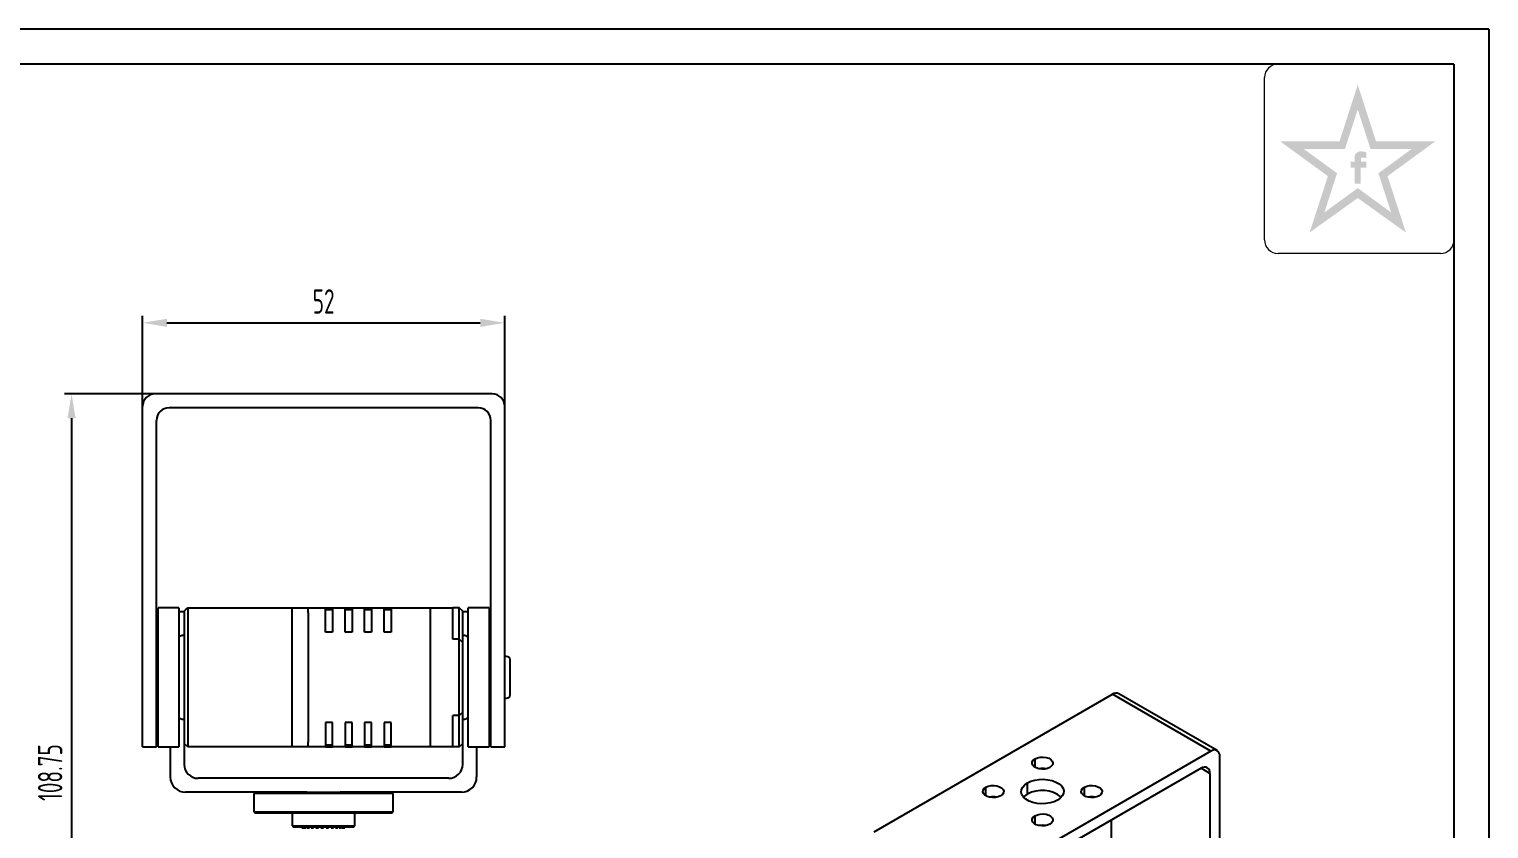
# Model space of a CAD drawing. Header units: inches. Extents: x -25 to 395, y -5 to 292.
# Drawn here: x 185.4 to 395, y 177.2 to 292 of the extents above; entities that cross this region are included whole.
import ezdxf

# ---------------------------------------------------------------- set-up
doc = ezdxf.new("R2010")
doc.units = ezdxf.units.IN
doc.header["$MEASUREMENT"] = 0
for name, color, linetype in [('1轮廓实线层', 7, 'Continuous'), ('2细线层', 4, 'Continuous'), ('6文字层', 3, 'Continuous'), ('7标注层', 4, 'Continuous'), ('图框层', 7, 'Continuous')]:
    doc.layers.add(name, color=color, linetype=linetype)
doc.styles.add('PC_TEXTSTYLE', font='ISOCP.SHX', dxfattribs={"width": 0.707, "bigfont": 'GBCBIG.SHX'})
doc.dimstyles.new('GB_LINEAR', dxfattribs={"dimtxt": 3.5, "dimasz": 3.5, "dimexe": 1, "dimexo": 0, "dimgap": 1.5, "dimtad": 1, "dimdsep": 46, "dimtxsty": 'PC_TEXTSTYLE', "dimcen": 0, "dimclrd": 256, "dimclrt": 3, "dimadec": 0, "dimazin": 2, "dimtp": 0.1, "dimtm": 0.1, "dimtfac": 0.71, "dimtdec": 3, "dimtmove": 0, "dimatfit": 3, "dimfxl": 1, "dimtfill": 1, "dimarcsym": 0})

# ---------------------------------------------------------------- blocks, each defined once
blk = doc.blocks.new('ZwmFrameMain_A3^_^无分区图框^_^landscape')
at = {"layer": '1轮廓实线层'}
for q in [(0, 287), (390, 0)]:
    blk.add_line((390, 287), q, dxfattribs=at)
at = {"layer": '2细线层'}
for q in [(-25, 292), (395, -5)]:
    blk.add_line((395, 292), q, dxfattribs=at)
blk = doc.blocks.new('*D29')
at = {"layer": '7标注层', "color": 0, "lineweight": -2}
for p, q in [((203.47, 239.64), (190.47, 239.64)), ((217.65, 130.89), (190.47, 130.89))]:
    blk.add_line(p, q, dxfattribs=at)
at = {"layer": '7标注层', "lineweight": -2}
blk.add_line((191.47, 236.14), (191.47, 134.39), dxfattribs=at)
at = {"layer": '7标注层'}
for points in [[(192.05, 236.14), (190.89, 236.14), (191.47, 239.64)], [(190.89, 134.39), (192.05, 134.39), (191.47, 130.89)]]:
    blk.add_solid(points, dxfattribs=at)
at = {"layer": 'Defpoints', "color": 0}
for p in [(203.47, 239.64), (191.47, 130.89), (217.65, 130.89)]:
    blk.add_point(p, dxfattribs=at)
at = {"layer": '7标注层', "color": 3, "insert": (188.39, 185.26), "char_height": 3.5, "attachment_point": 5, "rotation": 90, "style": 'PC_TEXTSTYLE', "bg_fill": 3, "box_fill_scale": 1.25, "bg_fill_color": 257, "bg_fill_transparency": 0}
blk.add_mtext('108.75', dxfattribs=at)
blk = doc.blocks.new('*D30')
at = {"layer": '7标注层', "color": 0, "lineweight": -2}
for p, q in [((201.67, 237.84), (201.67, 250.84)), ((253.67, 237.84), (253.67, 250.84))]:
    blk.add_line(p, q, dxfattribs=at)
at = {"layer": '7标注层', "lineweight": -2}
blk.add_line((205.17, 249.84), (250.17, 249.84), dxfattribs=at)
at = {"layer": '7标注层'}
for points in [[(205.17, 250.42), (205.17, 249.25), (201.67, 249.84)], [(250.17, 249.25), (250.17, 250.42), (253.67, 249.84)]]:
    blk.add_solid(points, dxfattribs=at)
at = {"layer": 'Defpoints', "color": 0}
for p in [(253.67, 249.84), (201.67, 237.84), (253.67, 237.84)]:
    blk.add_point(p, dxfattribs=at)
at = {"layer": '7标注层', "color": 3, "insert": (227.67, 252.91), "char_height": 3.5, "attachment_point": 5, "style": 'PC_TEXTSTYLE', "bg_fill": 3, "box_fill_scale": 1.25, "bg_fill_color": 257, "bg_fill_transparency": 0}
blk.add_mtext('52', dxfattribs=at)

msp = doc.modelspace()

# ---------------------------------------------------------------- hatches: boundary and pattern name
at = {"layer": '6文字层', "lineweight": 5}
h = msp.add_hatch(color=2, dxfattribs=at)
edge = h.paths.add_edge_path(flags=0)
edge.add_line((376.617, 272.14), (377.392, 272.14))
edge.add_line((377.392, 272.14), (377.392, 272.976))
edge.add_line((377.392, 272.976), (376.626, 272.976))
edge.add_line((376.626, 272.976), (376.626, 273.384))
edge.add_spline(control_points=[(376.626, 273.384), (376.625, 273.433), (376.623, 273.622), (376.993, 273.563), (377.225, 273.528), (377.356, 273.495), (377.41, 273.481)], knot_values=[0, 0, 0, 0, 1.4943482, 5.8188355, 8.4876202, 10.3632598, 10.3632598, 10.3632598, 10.3632598], degree=3, periodic=0)
edge.add_line((377.41, 273.481), (377.41, 274.336))
edge.add_spline(control_points=[(377.41, 274.336), (377.27, 274.369), (376.931, 274.45), (376.445, 274.491), (375.996, 274.288), (375.769, 274.004), (375.731, 273.789), (375.72, 273.728)], knot_values=[0, 0, 0, 0, 4.9341397, 11.9452686, 16.0265909, 21.3569295, 23.4510995, 23.4510995, 23.4510995, 23.4510995], degree=3, periodic=0)
edge.add_line((375.72, 273.728), (375.72, 272.976))
edge.add_line((375.72, 272.976), (375.159, 272.976))
edge.add_line((375.159, 272.976), (375.159, 272.14))
edge.add_line((375.159, 272.14), (375.726, 272.14))
edge.add_line((375.726, 272.14), (375.726, 269.808))
edge.add_line((375.726, 269.808), (376.617, 269.808))
edge.add_line((376.617, 269.808), (376.617, 272.14))
h.paths.add_polyline_path([(387.31, 275.892), (378.804, 275.892), (376.178, 284.007), (373.551, 275.892), (365.045, 275.892), (371.893, 270.899), (369.267, 262.806), (376.178, 267.755), (383.088, 262.806), (380.462, 270.899)])
h.paths.add_polyline_path([(379.144, 271.314), (380.972, 265.682), (376.178, 269.191), (371.384, 265.682), (373.211, 271.314), (368.402, 274.82), (374.344, 274.82), (376.178, 280.479), (378.011, 274.82), (383.953, 274.82)], flags=16)

# ---------------------------------------------------------------- linework, layer by layer
at = {"color": 7, "linetype": 'Continuous', "lineweight": 25}
for p, q in [((251.871, 239.638), (203.471, 239.638)), ((201.671, 198.938), (201.671, 237.838)), ((249.871, 237.638), (205.471, 237.638)), ((253.671, 198.938), (253.671, 237.838)), ((203.671, 198.938), (203.671, 235.838)), ((251.671, 198.938), (251.671, 235.838)), ((206.896, 208.938), (203.896, 208.938)), ((203.896, 197.277), (203.896, 208.938)), ((206.896, 208.938), (206.896, 197.277)), ((207.646, 208.32), (206.896, 208.32)), ((207.646, 208.438), (207.646, 208.238)), ((207.646, 208.238), (207.646, 189.638)), ((208.146, 208.938), (223.146, 208.938)), ((208.146, 208.238), (208.146, 189.638)), ((223.146, 208.238), (223.146, 208.938)), ((223.146, 208.938), (225.446, 208.938)), ((223.146, 189.638), (223.146, 208.238)), ((225.446, 208.238), (225.446, 208.938)), ((225.446, 208.938), (227.946, 208.938)), ((225.446, 208.238), (225.446, 189.638)), ((227.946, 208.238), (227.946, 208.938)), ((227.946, 208.938), (228.946, 208.938)), ((227.946, 208.688), (228.946, 208.688)), ((227.946, 205.438), (227.946, 208.238)), ((228.946, 208.938), (230.746, 208.938)), ((228.946, 208.938), (228.946, 208.238)), ((228.946, 208.238), (228.946, 205.438)), ((230.746, 208.238), (230.746, 208.938)), ((230.746, 208.938), (231.746, 208.938)), ((230.746, 208.688), (231.746, 208.688)), ((230.746, 205.438), (230.746, 208.238)), ((231.746, 208.938), (233.546, 208.938)), ((231.746, 208.938), (231.746, 208.238)), ((231.746, 208.238), (231.746, 205.438)), ((233.546, 208.238), (233.546, 208.938)), ((233.546, 208.938), (234.546, 208.938)), ((233.546, 208.688), (234.546, 208.688)), ((233.546, 205.438), (233.546, 208.238)), ((234.546, 208.938), (236.346, 208.938)), ((234.546, 208.938), (234.546, 208.238)), ((234.546, 208.238), (234.546, 205.438)), ((236.346, 208.238), (236.346, 208.938)), ((236.346, 208.938), (237.346, 208.938)), ((236.346, 208.688), (237.346, 208.688)), ((236.346, 205.438), (236.346, 208.238)), ((237.346, 208.938), (242.946, 208.938)), ((237.346, 208.938), (237.346, 208.238)), ((237.346, 208.238), (237.346, 205.438)), ((242.946, 208.938), (246.246, 208.938)), ((242.946, 208.938), (242.946, 208.238)), ((242.946, 208.238), (242.946, 189.638)), ((246.246, 208.238), (246.246, 208.938)), ((247.146, 208.938), (246.246, 208.938)), ((246.246, 204.438), (246.246, 208.238)), ((247.646, 208.438), (247.146, 208.938)), ((247.146, 206.938), (247.146, 208.938)), ((247.646, 206.938), (247.646, 208.438)), ((248.446, 208.32), (247.646, 208.32)), ((251.446, 208.938), (248.446, 208.938)), ((248.446, 189.284), (248.446, 208.938)), ((251.446, 208.938), (251.446, 189.284)), ((228.946, 205.438), (227.946, 205.438)), ((231.746, 205.438), (230.746, 205.438)), ((234.546, 205.438), (233.546, 205.438)), ((237.346, 205.438), (236.346, 205.438)), ((203.896, 203.938), (203.671, 203.938)), ((207.646, 204.938), (207.346, 204.938)), ((247.146, 204.438), (246.246, 204.438)), ((247.146, 193.438), (247.146, 204.438)), ((247.146, 204.438), (247.646, 203.938)), ((247.946, 204.938), (247.646, 204.938)), ((247.646, 193.938), (247.646, 203.938)), ((251.671, 203.938), (251.446, 203.938)), ((253.946, 201.938), (253.671, 201.938)), ((254.446, 198.938), (254.446, 201.438)), ((201.671, 188.937), (201.671, 198.938)), ((203.671, 188.937), (203.671, 198.938)), ((203.896, 188.938), (203.896, 197.277)), ((206.896, 197.277), (206.896, 188.938)), ((251.671, 188.937), (251.671, 198.938)), ((253.671, 188.937), (253.671, 198.938)), ((254.446, 196.438), (254.446, 198.938)), ((253.671, 195.938), (253.946, 195.938)), ((306.722, 176.743), (340.946, 196.5)), ((355.09, 188.335), (340.946, 196.5)), ((355.99, 188.424), (341.845, 196.589)), ((203.671, 193.938), (203.896, 193.938)), ((207.346, 192.938), (207.646, 192.938)), ((247.146, 193.438), (246.246, 193.438)), ((246.246, 189.638), (246.246, 193.438)), ((247.646, 193.938), (247.146, 193.438)), ((247.646, 192.938), (247.946, 192.938)), ((251.446, 193.938), (251.671, 193.938)), ((228.946, 192.438), (227.946, 192.438)), ((227.946, 192.438), (227.946, 189.638)), ((228.946, 189.638), (228.946, 192.438)), ((231.746, 192.438), (230.746, 192.438)), ((230.746, 192.438), (230.746, 189.638)), ((231.746, 189.638), (231.746, 192.438)), ((234.546, 192.438), (233.546, 192.438)), ((233.546, 192.438), (233.546, 189.638)), ((234.546, 189.638), (234.546, 192.438)), ((237.346, 192.438), (236.346, 192.438)), ((236.346, 192.438), (236.346, 189.638)), ((237.346, 189.638), (237.346, 192.438)), ((247.146, 188.938), (247.146, 190.938)), ((247.646, 189.438), (247.646, 190.938)), ((201.671, 188.937), (203.671, 188.937)), ((203.896, 188.938), (206.896, 188.938)), ((205.646, 188.938), (205.646, 184.638)), ((207.646, 189.638), (207.646, 189.438)), ((207.646, 189.438), (207.646, 186.438)), ((208.146, 188.938), (207.646, 189.438)), ((223.146, 188.938), (208.146, 188.938)), ((223.146, 188.938), (223.146, 189.638)), ((225.446, 188.938), (223.146, 188.938)), ((225.446, 188.938), (225.446, 189.638)), ((227.946, 188.938), (225.446, 188.938)), ((227.946, 189.638), (227.946, 188.938)), ((228.946, 189.188), (227.946, 189.188)), ((227.946, 188.938), (228.946, 188.938)), ((228.946, 188.938), (228.946, 189.638)), ((230.746, 188.938), (228.946, 188.938)), ((230.746, 189.638), (230.746, 188.938)), ((231.746, 189.188), (230.746, 189.188)), ((230.746, 188.938), (231.746, 188.938)), ((231.746, 188.938), (231.746, 189.638)), ((233.546, 188.938), (231.746, 188.938)), ((233.546, 189.638), (233.546, 188.938)), ((234.546, 189.188), (233.546, 189.188)), ((233.546, 188.938), (234.546, 188.938)), ((234.546, 188.938), (234.546, 189.638)), ((236.346, 188.938), (234.546, 188.938)), ((236.346, 189.638), (236.346, 188.938)), ((237.346, 189.188), (236.346, 189.188)), ((236.346, 188.938), (237.346, 188.938)), ((237.346, 188.938), (237.346, 189.638)), ((242.946, 188.938), (237.346, 188.938)), ((242.946, 189.638), (242.946, 188.938)), ((246.246, 188.938), (242.946, 188.938)), ((246.246, 188.938), (246.246, 189.638)), ((247.146, 188.938), (246.246, 188.938)), ((247.146, 188.938), (247.646, 189.438)), ((247.646, 186.438), (247.646, 189.438)), ((248.446, 188.938), (248.446, 189.284)), ((248.446, 188.938), (251.446, 188.938)), ((249.646, 188.938), (249.646, 184.638)), ((251.446, 189.284), (251.446, 188.938)), ((251.671, 188.937), (253.671, 188.937)), ((355.09, 188.335), (320.866, 168.577)), ((356.363, 159.728), (356.363, 187.6)), ((353.676, 185.885), (322.28, 167.761)), ((354.949, 185.15), (354.949, 159.532)), ((225.24, 182.438), (207.846, 182.438)), ((245.646, 184.438), (209.646, 184.438)), ((217.846, 182.438), (217.646, 182.238)), ((225.24, 182.438), (230.052, 182.438)), ((247.446, 182.438), (230.052, 182.438)), ((237.646, 182.238), (237.446, 182.438)), ((328.749, 182.151), (328.749, 183.784)), ((217.646, 182.238), (217.646, 179.638)), ((234.744, 182.238), (217.646, 182.238)), ((237.646, 182.238), (234.744, 182.238)), ((237.646, 179.638), (237.646, 182.238)), ((217.646, 179.638), (217.846, 179.438)), ((217.646, 179.638), (220.602, 179.638)), ((220.743, 179.438), (217.846, 179.438)), ((220.602, 179.638), (234.744, 179.638)), ((234.602, 179.438), (220.743, 179.438)), ((223.146, 179.438), (223.146, 177.638)), ((232.146, 177.638), (232.146, 179.438)), ((237.446, 179.438), (234.602, 179.438)), ((234.744, 179.638), (237.646, 179.638)), ((237.446, 179.438), (237.646, 179.638)), ((340.804, 167.698), (340.804, 178.454)), ((223.146, 177.638), (223.346, 177.438)), ((223.146, 177.638), (224.476, 177.638)), ((224.617, 177.438), (223.346, 177.438)), ((224.476, 177.638), (232.146, 177.638)), ((231.946, 177.438), (224.617, 177.438)), ((224.676, 177.438), (224.676, 177.188)), ((224.677, 177.188), (224.677, 177.438)), ((224.748, 177.438), (224.748, 177.188)), ((224.794, 177.188), (224.794, 177.438)), ((225, 177.438), (225, 177.188)), ((225.089, 177.188), (225.089, 177.438)), ((225.419, 177.438), (225.419, 177.188)), ((225.545, 177.188), (225.545, 177.438)), ((225.978, 177.438), (225.978, 177.188)), ((226.133, 177.188), (226.133, 177.438)), ((226.641, 177.438), (226.641, 177.188)), ((226.816, 177.188), (226.816, 177.438)), ((227.368, 177.438), (227.368, 177.188)), ((227.551, 177.188), (227.551, 177.438)), ((228.112, 177.438), (228.112, 177.188)), ((228.292, 177.188), (228.292, 177.438)), ((228.827, 177.438), (228.827, 177.188)), ((228.993, 177.188), (228.993, 177.438)), ((229.468, 177.438), (229.468, 177.188)), ((229.609, 177.188), (229.609, 177.438)), ((229.994, 177.438), (229.994, 177.188)), ((230.102, 177.188), (230.102, 177.438)), ((230.372, 177.438), (230.372, 177.188)), ((230.44, 177.188), (230.44, 177.438)), ((230.58, 177.438), (230.58, 177.188)), ((230.603, 177.188), (230.603, 177.438)), ((231.946, 177.438), (232.146, 177.638))]:
    msp.add_line(p, q, dxfattribs=at)
at = {"color": 1, "linetype": 'Continuous', "lineweight": 25}
for p, q in [((329.845, 186.008), (329.845, 187.233)), ((354.949, 185.15), (353.676, 185.885)), ((322.774, 181.926), (322.774, 183.151)), ((336.916, 181.926), (336.916, 183.151)), ((329.845, 177.844), (329.845, 179.069))]:
    msp.add_line(p, q, dxfattribs=at)
at = {"color": 7, "linetype": 'Continuous', "lineweight": 25, "flags": 128}
for points in [[(207.646, 208.438), (207.926, 208.718), (208.146, 208.938)], [(331.967, 186.008), (331.625, 185.861), (331.225, 185.775), (330.799, 185.757), (330.382, 185.809), (330.007, 185.928), (329.705, 186.102), (329.5, 186.318), (329.41, 186.559), (329.44, 186.805), (329.589, 187.036), (329.845, 187.233)], [(329.845, 187.233), (330.187, 187.381), (330.587, 187.467), (331.013, 187.484), (331.43, 187.432), (331.805, 187.314), (332.107, 187.14), (332.311, 186.923), (332.402, 186.683), (332.372, 186.437), (332.222, 186.206), (331.967, 186.008)], [(324.895, 181.926), (324.554, 181.779), (324.154, 181.693), (323.728, 181.675), (323.311, 181.727), (322.936, 181.846), (322.634, 182.02), (322.429, 182.236), (322.339, 182.477), (322.369, 182.723), (322.518, 182.954), (322.774, 183.151)], [(322.774, 183.151), (323.116, 183.299), (323.516, 183.385), (323.942, 183.402), (324.359, 183.35), (324.734, 183.232), (325.036, 183.058), (325.24, 182.841), (325.331, 182.6), (325.301, 182.355), (325.151, 182.124), (324.895, 181.926)], [(333.063, 181.294), (332.567, 181.062), (331.999, 180.895), (331.383, 180.8), (330.746, 180.78), (330.116, 180.838), (329.521, 180.97), (328.986, 181.17), (328.536, 181.431), (328.188, 181.739), (327.96, 182.083), (327.86, 182.447), (327.893, 182.814), (328.058, 183.17), (328.348, 183.498), (328.749, 183.784)], [(328.749, 183.784), (329.245, 184.015), (329.813, 184.183), (330.429, 184.278), (331.065, 184.297), (331.695, 184.239), (332.291, 184.108), (332.825, 183.907), (333.276, 183.647), (333.623, 183.338), (333.852, 182.994), (333.952, 182.631), (333.918, 182.263), (333.753, 181.908), (333.464, 181.58), (333.063, 181.294)], [(339.038, 181.926), (338.696, 181.779), (338.296, 181.693), (337.87, 181.675), (337.453, 181.727), (337.078, 181.846), (336.776, 182.02), (336.572, 182.236), (336.481, 182.477), (336.511, 182.723), (336.66, 182.954), (336.916, 183.151)], [(336.916, 183.151), (337.258, 183.299), (337.658, 183.385), (338.084, 183.402), (338.501, 183.35), (338.876, 183.232), (339.178, 183.058), (339.382, 182.841), (339.473, 182.6), (339.443, 182.355), (339.293, 182.124), (339.038, 181.926)], [(328.204, 181.722), (328.348, 181.865), (328.749, 182.151)], [(331.967, 177.844), (331.625, 177.697), (331.225, 177.611), (330.799, 177.593), (330.382, 177.645), (330.007, 177.763), (329.705, 177.938), (329.5, 178.154), (329.41, 178.395), (329.44, 178.641), (329.589, 178.872), (329.845, 179.069)], [(329.845, 179.069), (330.187, 179.217), (330.587, 179.303), (331.013, 179.32), (331.43, 179.268), (331.805, 179.15), (332.107, 178.976), (332.311, 178.759), (332.402, 178.518), (332.372, 178.273), (332.222, 178.042), (331.967, 177.844)]]:
    msp.add_lwpolyline(points, dxfattribs=at)
at = {"color": 7, "linetype": 'Continuous', "lineweight": 25}
for centre, radius, start, end in [((203.471, 237.838), 1.8, 90, 180), ((251.871, 237.838), 1.8, 0, 90), ((205.471, 235.838), 1.8, 90, 180), ((249.871, 235.838), 1.8, 0, 90), ((207.346, 204.438), 0.5, 90, 154.15807), ((247.946, 204.438), 0.5, 0, 90), ((253.946, 201.438), 0.5, 0, 90), ((253.946, 196.438), 0.5, 270, 0), ((341.473, 195.764), 0.905, 65.69288, 125.61758), ((207.346, 193.438), 0.5, 205.84193, 270), ((247.946, 193.438), 0.5, 270, 0), ((355.587, 187.725), 0.786, 350.78596, 129.20329), ((207.846, 184.638), 2.2, 180, 270), ((209.646, 186.438), 2, 180, 270), ((245.646, 186.438), 2, 270, 0), ((247.446, 184.638), 2.2, 270, 0), ((330.906, 183.316), 2.538, 78.65382, 101.34618), ((354.173, 185.276), 0.786, 350.78596, 129.20329), ((330.865, 178.385), 4.319, 50.58294, 119.33783), ((323.835, 179.234), 2.538, 78.65382, 101.34618), ((337.977, 179.234), 2.538, 78.65382, 101.34618), ((330.906, 175.152), 2.538, 78.65382, 101.34618)]:
    msp.add_arc(centre, radius, start, end, dxfattribs=at)
for points in [[(208.146, 208.938), (208.146, 208.928), (208.146, 208.907), (208.146, 208.745), (208.146, 208.514), (208.146, 208.33), (208.146, 208.238)], [(247.146, 204.438), (247.146, 204.448), (247.146, 204.466), (247.146, 204.615), (247.146, 204.846), (247.146, 205.159), (247.146, 205.541), (247.146, 205.976), (247.146, 206.448), (247.146, 206.775), (247.146, 206.938)], [(247.146, 190.938), (247.146, 191.102), (247.146, 191.429), (247.146, 191.901), (247.146, 192.336), (247.146, 192.718), (247.146, 193.031), (247.146, 193.262), (247.146, 193.411), (247.146, 193.429), (247.146, 193.438)], [(208.146, 189.638), (208.146, 189.547), (208.146, 189.363), (208.146, 189.132), (208.146, 188.97), (208.146, 188.949), (208.146, 188.938)]]:
    msp.add_open_spline(points, degree=3, dxfattribs=at)
for points in [[(247.646, 203.938), (247.646, 203.95), (247.646, 203.972), (247.646, 204.15), (247.646, 204.428), (247.646, 204.804), (247.646, 205.261), (247.646, 205.783), (247.646, 206.349), (247.646, 206.742), (247.646, 206.938)], [(247.646, 190.938), (247.646, 191.135), (247.646, 191.528), (247.646, 192.094), (247.646, 192.616), (247.646, 193.073), (247.646, 193.449), (247.646, 193.727), (247.646, 193.905), (247.646, 193.927), (247.646, 193.938)]]:
    msp.add_open_spline(points, degree=3, knots=[0, 0, 0, 0, 0.1250001, 0.2500001, 0.3750002, 0.5000002, 0.6250002, 0.7500001, 0.8750001, 1, 1, 1, 1], dxfattribs=at)
at = {"layer": '6文字层', "color": 212, "lineweight": 5}
for p, q in [((364.73, 287), (390, 287)), ((390, 287), (390, 261.749)), ((362.775, 261.749), (362.775, 285.046)), ((388.046, 259.795), (364.73, 259.795))]:
    msp.add_line(p, q, dxfattribs=at)
for centre, start, end in [((364.73, 285.046), 90, 180), ((364.73, 261.749), 180, 270), ((388.046, 261.749), 270, 0)]:
    msp.add_arc(centre, 1.954, start, end, dxfattribs=at)

# ---------------------------------------------------------------- block references
at = {"layer": '图框层'}
msp.add_blockref('ZwmFrameMain_A3^_^无分区图框^_^landscape', (0, 0), dxfattribs=at)

# ---------------------------------------------------------------- next in the draw order: dimensions: what is measured, and where the dimension line sits
at = {"layer": '7标注层'}
dim = msp.add_linear_dim(base=(191.471, 130.888), p1=(203.471, 239.638), p2=(217.646, 130.888), angle=90, dimstyle='GB_LINEAR', override={"dimscale": 1, "dimgap": 1.5, "dimtad": 1, "dimjust": 0, "dimdec": 2, "dimlfac": 1, "dimse1": 0, "dimse2": 0, "dimsd1": 0, "dimsd2": 0, "dimclrd": 256, "dimclre": 0, "dimtofl": 1, "dimtvp": 0.1}, dxfattribs=at)
dim.commit()
dim.dimension.update_dxf_attribs({"geometry": '*D29', "text_midpoint": (188.395, 185.263)})

# ---------------------------------------------------------------- next in the draw order: dimensions: what is measured, and where the dimension line sits
dim = msp.add_linear_dim(base=(253.671, 249.838), p1=(201.671, 237.838), p2=(253.671, 237.838), dimstyle='GB_LINEAR', override={"dimscale": 1, "dimgap": 1.5, "dimtad": 1, "dimjust": 0, "dimdec": 2, "dimlfac": 1, "dimse1": 0, "dimse2": 0, "dimsd1": 0, "dimsd2": 0, "dimclrd": 256, "dimclre": 0, "dimtofl": 1, "dimtvp": 0.1}, dxfattribs=at)
dim.commit()
dim.dimension.update_dxf_attribs({"geometry": '*D30', "text_midpoint": (227.671, 252.913)})

doc.saveas('drawing.dxf')
